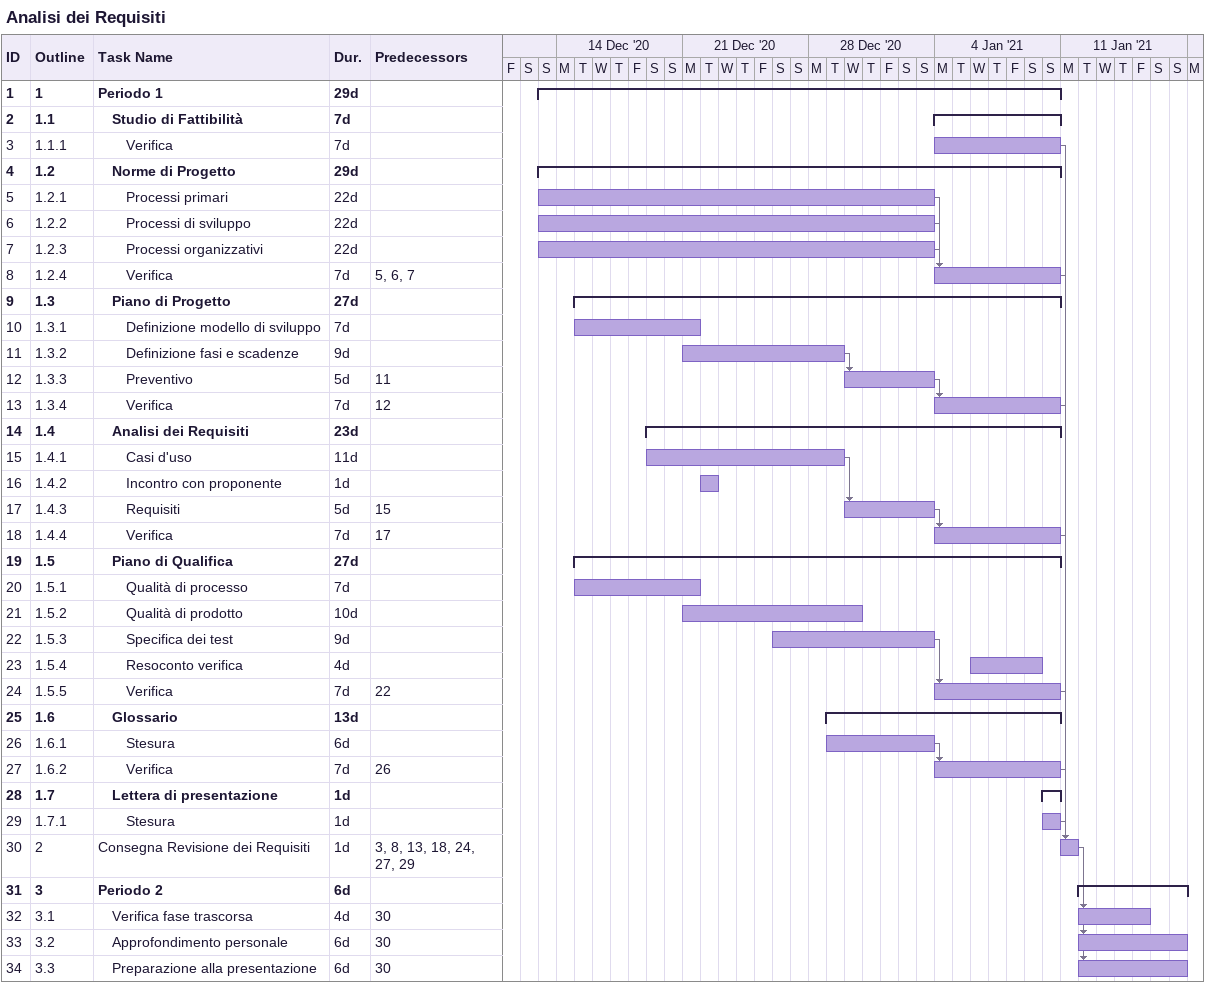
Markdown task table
Analisi dei Requisiti

| ID | WBS | Task | Duration | Start | Finish | Predecessors |
|---|---|---|---|---|---|---|
| 1 | 1 | **Periodo 1** | 29d | 2020-12-13 | 2021-01-10 |  |
| 2 | 1.1 | **Studio di Fattibilità** | 7d | 2021-01-04 | 2021-01-10 |  |
| 3 | 1.1.1 | Verifica | 7d | 2021-01-04 | 2021-01-10 |  |
| 4 | 1.2 | **Norme di Progetto** | 29d | 2020-12-13 | 2021-01-10 |  |
| 5 | 1.2.1 | Processi primari | 22d | 2020-12-13 | 2021-01-03 |  |
| 6 | 1.2.2 | Processi di sviluppo | 22d | 2020-12-13 | 2021-01-03 |  |
| 7 | 1.2.3 | Processi organizzativi | 22d | 2020-12-13 | 2021-01-03 |  |
| 8 | 1.2.4 | Verifica | 7d | 2021-01-04 | 2021-01-10 | 5, 6, 7 |
| 9 | 1.3 | **Piano di Progetto** | 27d | 2020-12-15 | 2021-01-10 |  |
| 10 | 1.3.1 | Definizione modello di sviluppo | 7d | 2020-12-15 | 2020-12-21 |  |
| 11 | 1.3.2 | Definizione fasi e scadenze | 9d | 2020-12-21 | 2020-12-29 |  |
| 12 | 1.3.3 | Preventivo | 5d | 2020-12-30 | 2021-01-03 | 11 |
| 13 | 1.3.4 | Verifica | 7d | 2021-01-04 | 2021-01-10 | 12 |
| 14 | 1.4 | **Analisi dei Requisiti** | 23d | 2020-12-19 | 2021-01-10 |  |
| 15 | 1.4.1 | Casi d'uso | 11d | 2020-12-19 | 2020-12-29 |  |
| 16 | 1.4.2 | Incontro con proponente | 1d | 2020-12-22 | 2020-12-22 |  |
| 17 | 1.4.3 | Requisiti | 5d | 2020-12-30 | 2021-01-03 | 15 |
| 18 | 1.4.4 | Verifica | 7d | 2021-01-04 | 2021-01-10 | 17 |
| 19 | 1.5 | **Piano di Qualifica** | 27d | 2020-12-15 | 2021-01-10 |  |
| 20 | 1.5.1 | Qualità di processo | 7d | 2020-12-15 | 2020-12-21 |  |
| 21 | 1.5.2 | Qualità di prodotto | 10d | 2020-12-21 | 2020-12-30 |  |
| 22 | 1.5.3 | Specifica dei test | 9d | 2020-12-26 | 2021-01-03 |  |
| 23 | 1.5.4 | Resoconto verifica | 4d | 2021-01-06 | 2021-01-09 |  |
| 24 | 1.5.5 | Verifica | 7d | 2021-01-04 | 2021-01-10 | 22 |
| 25 | 1.6 | **Glossario** | 13d | 2020-12-29 | 2021-01-10 |  |
| 26 | 1.6.1 | Stesura | 6d | 2020-12-29 | 2021-01-03 |  |
| 27 | 1.6.2 | Verifica | 7d | 2021-01-04 | 2021-01-10 | 26 |
| 28 | 1.7 | **Lettera di presentazione** | 1d | 2021-01-10 | 2021-01-10 |  |
| 29 | 1.7.1 | Stesura | 1d | 2021-01-10 | 2021-01-10 |  |
| 30 | 2 | Consegna Revisione dei Requisiti | 1d | 2021-01-11 | 2021-01-11 | 3, 8, 13, 18, 24, 27, 29 |
| 31 | 3 | **Periodo 2** | 6d | 2021-01-12 | 2021-01-17 |  |
| 32 | 3.1 | Verifica fase trascorsa | 4d | 2021-01-12 | 2021-01-15 | 30 |
| 33 | 3.2 | Approfondimento personale | 6d | 2021-01-12 | 2021-01-17 | 30 |
| 34 | 3.3 | Preparazione alla presentazione | 6d | 2021-01-12 | 2021-01-17 | 30 |
